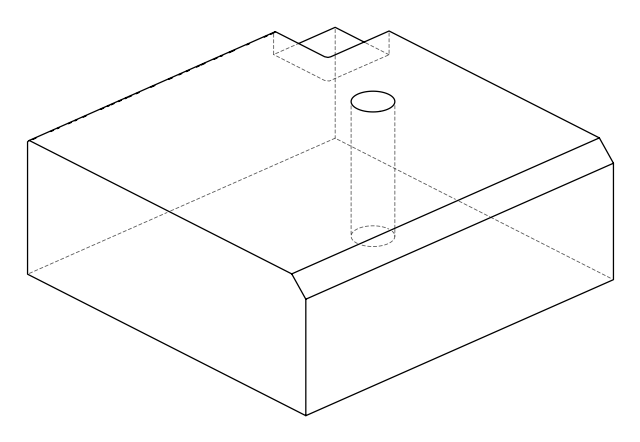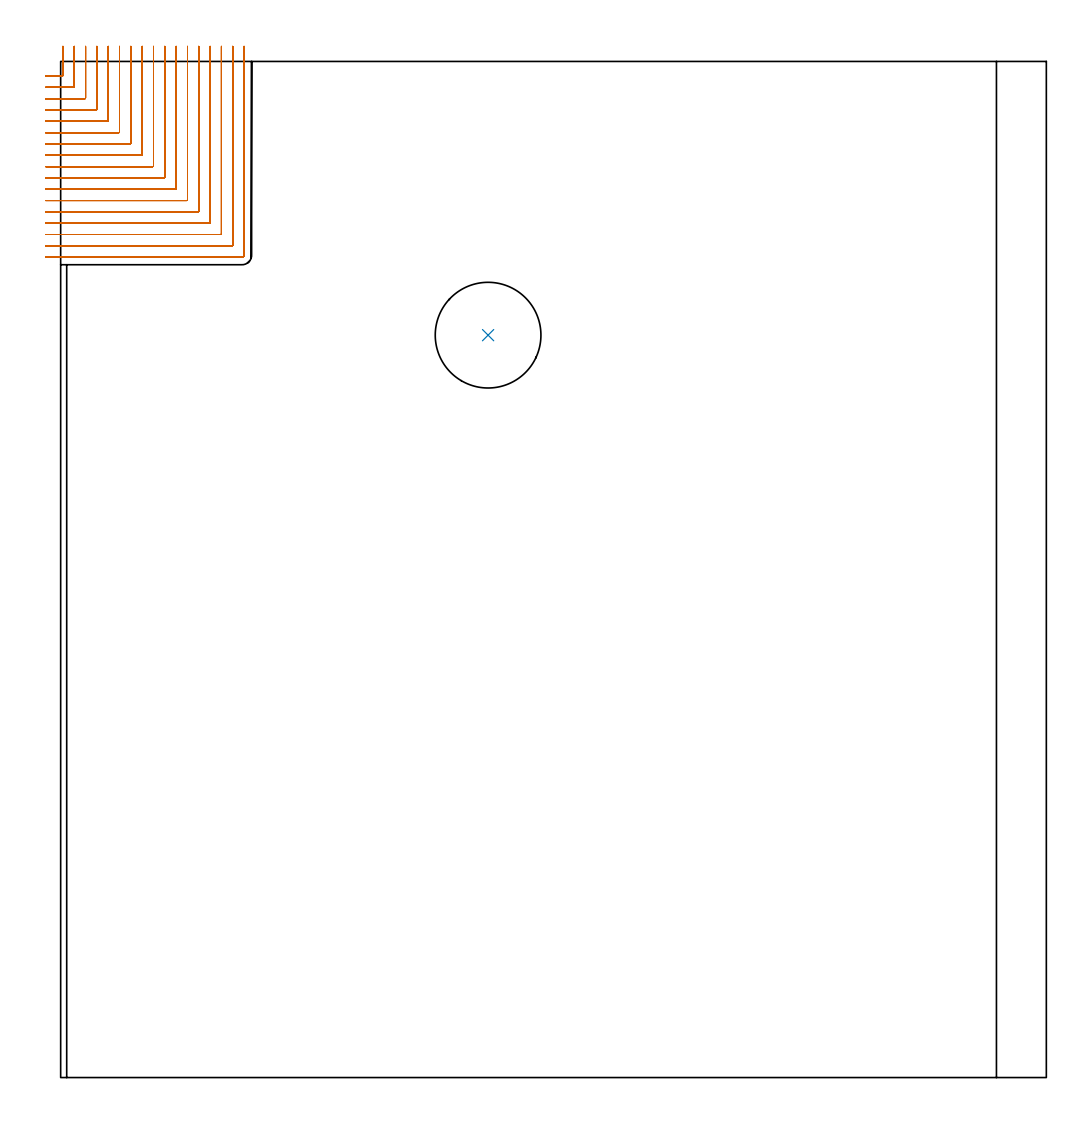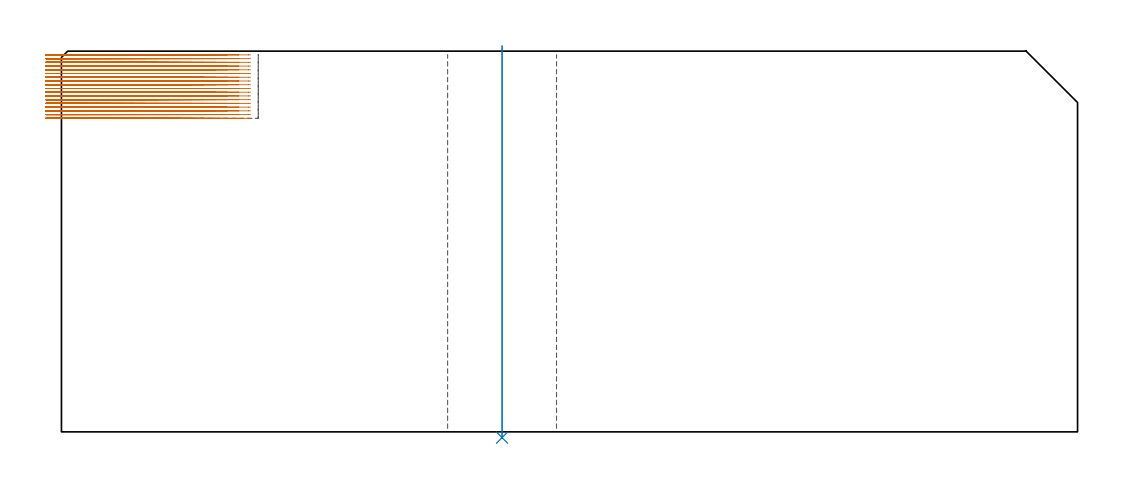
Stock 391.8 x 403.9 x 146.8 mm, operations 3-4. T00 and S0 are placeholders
(PLAN: 4 operations, 2 tool changes, 91.9 min)
(1 AREA_MILL | FG_CHAMFER_SURFACE | UGT0205_001 | 2.74 min | 937 mm3)
(2 AREA_MILL_1 | FG_CHAMFER_SURFACE_1 | UGT0205_001 | 26.03 min | 79172 mm3)
(3 MILL_CORNER_NOTCH_RECTANGULAR | CORNER_NOTCH_RECTANGULAR | NXT0201_008 | Follow Part, ap 1.5, ae 75% | 62.54 min | 158747 mm3)
(4 INDEXABLE_INSERT_DRILL_THROUGH_HOLE_FROM_SOLID | STEP1HOLE | NXT0302_036 | 0.61 min | 203291 mm3)
(TOOL UGT0205_001 | Chamfer Mill 20 x 3 x 45 deg. | D20 FL50 Z2)
(TOOL NXT0201_008 | ENDMILL 6mm [2P460-0600-NA 1630] | D6 FL26 Z6)
(TOOL NXT0302_036 | Index. Insert Drill 42mm [880-D4200L50-05] | D42 PA176 FL210 Z2)
(OP 3 MILL_CORNER_NOTCH_RECTANGULAR)
G17 G21 G94 G90
T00 M6
G54
G17 G0 G90 X-6. Y398.1 S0 M3
G43 Z156.8 H1
Z145.361
G94 G1 X-3. F250.
X0.605 F500.
G3 X0.9 Y398.395 R0.3
G1 Y406.9
Y409.9 F250.
G0 Z156.8
X-6. Y393.6
Z145.361
G1 X-3.
X5.105 F500.
G3 X5.4 Y393.895 R0.3
G1 Y406.9
Y409.9 F250.
G0 Z156.8
X-6. Y389.1
Z145.361
G1 X-3.
X9.604 F500.
G3 X9.9 Y389.396 R0.3
G1 Y406.9
Y409.9 F250.
G0 Z156.8
X-6. Y384.6
Z145.361
G1 X-3.
X14.104 F500.
G3 X14.4 Y384.896 R0.3
G1 Y406.9
Y409.9 F250.
G0 Z156.8
X-6. Y380.1
Z145.361
G1 X-3.
X18.604 F500.
G3 X18.9 Y380.396 R0.3
G1 Y406.9
Y409.9 F250.
G0 Z156.8
X-6. Y375.6
Z145.361
G1 X-3.
X23.104 F500.
G3 X23.4 Y375.896 R0.3
G1 Y406.9
Y409.9 F250.
G0 Z156.8
X-6. Y371.1
Z145.361
G1 X-3.
X27.604 F500.
G3 X27.9 Y371.396 R0.3
G1 Y406.9
Y409.9 F250.
G0 Z156.8
X-6. Y366.6
Z145.361
G1 X-3.
X32.104 F500.
G3 X32.4 Y366.896 R0.3
G1 Y406.9
Y409.9 F250.
G0 Z156.8
X-6. Y362.1
Z145.361
G1 X-3.
X36.603 F500.
G3 X36.9 Y362.397 R0.3
G1 Y406.9
Y409.9 F250.
G0 Z156.8
X-6. Y357.6
Z145.361
G1 X-3.
X41.103 F500.
G3 X41.4 Y357.897 R0.3
G1 Y406.9
Y409.9 F250.
G0 Z156.8
X-6. Y353.1
Z145.361
G1 X-3.
X45.603 F500.
G3 X45.9 Y353.397 R0.3
G1 Y406.9
Y409.9 F250.
G0 Z156.8
X-6. Y348.6
Z145.361
G1 X-3.
X50.103 F500.
G3 X50.4 Y348.897 R0.3
G1 Y406.9
Y409.9 F250.
G0 Z156.8
X-6. Y344.1
Z145.361
G1 X-3.
X54.603 F500.
G3 X54.9 Y344.397 R0.3
G1 Y406.9
Y409.9 F250.
G0 Z156.8
X-6. Y339.6
Z145.361
G1 X-3.
X59.103 F500.
G3 X59.4 Y339.897 R0.3
G1 Y406.9
Y409.9 F250.
G0 Z156.8
X-6. Y335.1
Z145.361
G1 X-3.
X63.603 F500.
G3 X63.9 Y335.397 R0.3
G1 Y406.9
Y409.9 F250.
G0 Z156.8
X-6. Y330.6
Z145.361
G1 X-3.
X68.103 F500.
G3 X68.4 Y330.897 R0.3
G1 Y406.9
Y409.9 F250.
G0 Z156.8
X-6. Y326.1
Z145.361
G1 X-3.
X72.1 F500.
G3 X72.9 Y326.9 R0.8
G1 Y406.9
Y409.9 F250.
G0 Z156.8
X-6. Y398.1
Z143.922
G1 X-3.
X0.605 F500.
G3 X0.9 Y398.395 R0.3
G1 Y406.9
Y409.9 F250.
G0 Z156.8
X-6. Y393.6
Z143.922
G1 X-3.
X5.105 F500.
G3 X5.4 Y393.895 R0.3
G1 Y406.9
Y409.9 F250.
G0 Z156.8
X-6. Y389.1
Z143.922
G1 X-3.
X9.604 F500.
G3 X9.9 Y389.396 R0.3
G1 Y406.9
Y409.9 F250.
G0 Z156.8
X-6. Y384.6
Z143.922
G1 X-3.
X14.104 F500.
G3 X14.4 Y384.896 R0.3
G1 Y406.9
Y409.9 F250.
G0 Z156.8
X-6. Y380.1
Z143.922
G1 X-3.
X18.604 F500.
G3 X18.9 Y380.396 R0.3
G1 Y406.9
Y409.9 F250.
G0 Z156.8
X-6. Y375.6
Z143.922
G1 X-3.
X23.104 F500.
G3 X23.4 Y375.896 R0.3
G1 Y406.9
Y409.9 F250.
G0 Z156.8
X-6. Y371.1
Z143.922
G1 X-3.
X27.604 F500.
G3 X27.9 Y371.396 R0.3
G1 Y406.9
Y409.9 F250.
G0 Z156.8
X-6. Y366.6
Z143.922
G1 X-3.
X32.104 F500.
G3 X32.4 Y366.896 R0.3
G1 Y406.9
Y409.9 F250.
G0 Z156.8
X-6. Y362.1
Z143.922
G1 X-3.
X36.603 F500.
G3 X36.9 Y362.397 R0.3
G1 Y406.9
Y409.9 F250.
G0 Z156.8
X-6. Y357.6
Z143.922
G1 X-3.
X41.103 F500.
G3 X41.4 Y357.897 R0.3
G1 Y406.9
Y409.9 F250.
G0 Z156.8
X-6. Y353.1
Z143.922
G1 X-3.
X45.603 F500.
G3 X45.9 Y353.397 R0.3
G1 Y406.9
Y409.9 F250.
G0 Z156.8
X-6. Y348.6
Z143.922
G1 X-3.
X50.103 F500.
G3 X50.4 Y348.897 R0.3
G1 Y406.9
Y409.9 F250.
G0 Z156.8
X-6. Y344.1
Z143.922
G1 X-3.
X54.603 F500.
G3 X54.9 Y344.397 R0.3
G1 Y406.9
Y409.9 F250.
G0 Z156.8
X-6. Y339.6
Z143.922
G1 X-3.
X59.103 F500.
G3 X59.4 Y339.897 R0.3
G1 Y406.9
Y409.9 F250.
G0 Z156.8
X-6. Y335.1
Z143.922
G1 X-3.
X63.603 F500.
G3 X63.9 Y335.397 R0.3
G1 Y406.9
Y409.9 F250.
G0 Z156.8
X-6. Y330.6
Z143.922
G1 X-3.
X68.103 F500.
G3 X68.4 Y330.897 R0.3
G1 Y406.9
Y409.9 F250.
G0 Z156.8
X-6. Y326.1
Z143.922
G1 X-3.
X72.1 F500.
G3 X72.9 Y326.9 R0.8
G1 Y406.9
Y409.9 F250.
G0 Z156.8
X-6. Y398.1
Z142.483
G1 X-3.
X0.605 F500.
G3 X0.9 Y398.395 R0.3
G1 Y406.9
Y409.9 F250.
G0 Z156.8
X-6. Y393.6
Z142.483
G1 X-3.
X5.105 F500.
G3 X5.4 Y393.895 R0.3
G1 Y406.9
Y409.9 F250.
G0 Z156.8
X-6. Y389.1
Z142.483
G1 X-3.
X9.604 F500.
G3 X9.9 Y389.396 R0.3
G1 Y406.9
Y409.9 F250.
G0 Z156.8
X-6. Y384.6
Z142.483
G1 X-3.
X14.104 F500.
G3 X14.4 Y384.896 R0.3
G1 Y406.9
Y409.9 F250.
G0 Z156.8
X-6. Y380.1
Z142.483
G1 X-3.
X18.604 F500.
G3 X18.9 Y380.396 R0.3
G1 Y406.9
Y409.9 F250.
G0 Z156.8
X-6. Y375.6
Z142.483
G1 X-3.
X23.104 F500.
G3 X23.4 Y375.896 R0.3
G1 Y406.9
Y409.9 F250.
G0 Z156.8
X-6. Y371.1
Z142.483
G1 X-3.
X27.604 F500.
G3 X27.9 Y371.396 R0.3
G1 Y406.9
Y409.9 F250.
G0 Z156.8
X-6. Y366.6
Z142.483
G1 X-3.
X32.104 F500.
G3 X32.4 Y366.896 R0.3
G1 Y406.9
Y409.9 F250.
G0 Z156.8
X-6. Y362.1
Z142.483
G1 X-3.
X36.603 F500.
G3 X36.9 Y362.397 R0.3
G1 Y406.9
Y409.9 F250.
G0 Z156.8
X-6. Y357.6
Z142.483
G1 X-3.
X41.103 F500.
G3 X41.4 Y357.897 R0.3
G1 Y406.9
Y409.9 F250.
G0 Z156.8
X-6. Y353.1
Z142.483
G1 X-3.
X45.603 F500.
G3 X45.9 Y353.397 R0.3
G1 Y406.9
Y409.9 F250.
G0 Z156.8
X-6. Y348.6
Z142.483
G1 X-3.
X50.103 F500.
G3 X50.4 Y348.897 R0.3
G1 Y406.9
Y409.9 F250.
G0 Z156.8
X-6. Y344.1
Z142.483
G1 X-3.
X54.603 F500.
G3 X54.9 Y344.397 R0.3
G1 Y406.9
Y409.9 F250.
G0 Z156.8
X-6. Y339.6
Z142.483
G1 X-3.
X59.103 F500.
G3 X59.4 Y339.897 R0.3
G1 Y406.9
Y409.9 F250.
G0 Z156.8
X-6. Y335.1
Z142.483
G1 X-3.
X63.603 F500.
G3 X63.9 Y335.397 R0.3
G1 Y406.9
Y409.9 F250.
G0 Z156.8
X-6. Y330.6
Z142.483
G1 X-3.
X68.103 F500.
G3 X68.4 Y330.897 R0.3
G1 Y406.9
Y409.9 F250.
G0 Z156.8
X-6. Y326.1
Z142.483
G1 X-3.
X72.1 F500.
G3 X72.9 Y326.9 R0.8
G1 Y406.9
Y409.9 F250.
G0 Z156.8
X-6. Y398.1
Z141.044
G1 X-3.
X0.605 F500.
G3 X0.9 Y398.395 R0.3
G1 Y406.9
Y409.9 F250.
G0 Z156.8
X-6. Y393.6
Z141.044
G1 X-3.
X5.105 F500.
G3 X5.4 Y393.895 R0.3
G1 Y406.9
Y409.9 F250.
G0 Z156.8
X-6. Y389.1
Z141.044
G1 X-3.
X9.604 F500.
G3 X9.9 Y389.396 R0.3
G1 Y406.9
Y409.9 F250.
G0 Z156.8
X-6. Y384.6
Z141.044
G1 X-3.
X14.104 F500.
G3 X14.4 Y384.896 R0.3
G1 Y406.9
Y409.9 F250.
G0 Z156.8
X-6. Y380.1
Z141.044
G1 X-3.
X18.604 F500.
G3 X18.9 Y380.396 R0.3
G1 Y406.9
Y409.9 F250.
G0 Z156.8
X-6. Y375.6
Z141.044
G1 X-3.
X23.104 F500.
G3 X23.4 Y375.896 R0.3
G1 Y406.9
Y409.9 F250.
G0 Z156.8
X-6. Y371.1
Z141.044
G1 X-3.
X27.604 F500.
G3 X27.9 Y371.396 R0.3
G1 Y406.9
Y409.9 F250.
G0 Z156.8
X-6. Y366.6
Z141.044
G1 X-3.
X32.104 F500.
G3 X32.4 Y366.896 R0.3
G1 Y406.9
Y409.9 F250.
G0 Z156.8
X-6. Y362.1
Z141.044
G1 X-3.
X36.603 F500.
G3 X36.9 Y362.397 R0.3
G1 Y406.9
Y409.9 F250.
G0 Z156.8
X-6. Y357.6
Z141.044
G1 X-3.
X41.103 F500.
G3 X41.4 Y357.897 R0.3
G1 Y406.9
Y409.9 F250.
G0 Z156.8
X-6. Y353.1
Z141.044
G1 X-3.
X45.603 F500.
G3 X45.9 Y353.397 R0.3
G1 Y406.9
Y409.9 F250.
G0 Z156.8
X-6. Y348.6
Z141.044
G1 X-3.
X50.103 F500.
G3 X50.4 Y348.897 R0.3
G1 Y406.9
Y409.9 F250.
G0 Z156.8
X-6. Y344.1
Z141.044
G1 X-3.
X54.603 F500.
G3 X54.9 Y344.397 R0.3
G1 Y406.9
Y409.9 F250.
G0 Z156.8
X-6. Y339.6
Z141.044
G1 X-3.
X59.103 F500.
G3 X59.4 Y339.897 R0.3
G1 Y406.9
Y409.9 F250.
G0 Z156.8
X-6. Y335.1
Z141.044
G1 X-3.
X63.603 F500.
G3 X63.9 Y335.397 R0.3
G1 Y406.9
Y409.9 F250.
G0 Z156.8
X-6. Y330.6
Z141.044
G1 X-3.
X68.103 F500.
G3 X68.4 Y330.897 R0.3
G1 Y406.9
Y409.9 F250.
G0 Z156.8
X-6. Y326.1
Z141.044
G1 X-3.
X72.1 F500.
G3 X72.9 Y326.9 R0.8
G1 Y406.9
Y409.9 F250.
G0 Z156.8
X-6. Y398.1
Z139.605
G1 X-3.
X0.605 F500.
G3 X0.9 Y398.395 R0.3
G1 Y406.9
Y409.9 F250.
G0 Z156.8
X-6. Y393.6
Z139.605
G1 X-3.
X5.105 F500.
G3 X5.4 Y393.895 R0.3
G1 Y406.9
Y409.9 F250.
G0 Z156.8
X-6. Y389.1
Z139.605
G1 X-3.
X9.604 F500.
G3 X9.9 Y389.396 R0.3
G1 Y406.9
Y409.9 F250.
G0 Z156.8
X-6. Y384.6
Z139.605
G1 X-3.
X14.104 F500.
G3 X14.4 Y384.896 R0.3
G1 Y406.9
Y409.9 F250.
G0 Z156.8
X-6. Y380.1
Z139.605
G1 X-3.
X18.604 F500.
G3 X18.9 Y380.396 R0.3
G1 Y406.9
Y409.9 F250.
G0 Z156.8
X-6. Y375.6
Z139.605
G1 X-3.
X23.104 F500.
G3 X23.4 Y375.896 R0.3
G1 Y406.9
Y409.9 F250.
G0 Z156.8
X-6. Y371.1
Z139.605
G1 X-3.
X27.604 F500.
G3 X27.9 Y371.396 R0.3
G1 Y406.9
Y409.9 F250.
G0 Z156.8
X-6. Y366.6
Z139.605
G1 X-3.
X32.104 F500.
G3 X32.4 Y366.896 R0.3
G1 Y406.9
Y409.9 F250.
G0 Z156.8
X-6. Y362.1
Z139.605
G1 X-3.
X36.603 F500.
G3 X36.9 Y362.397 R0.3
G1 Y406.9
Y409.9 F250.
G0 Z156.8
X-6. Y357.6
Z139.605
G1 X-3.
X41.103 F500.
G3 X41.4 Y357.897 R0.3
G1 Y406.9
Y409.9 F250.
G0 Z156.8
X-6. Y353.1
Z139.605
G1 X-3.
X45.603 F500.
G3 X45.9 Y353.397 R0.3
G1 Y406.9
Y409.9 F250.
G0 Z156.8
X-6. Y348.6
Z139.605
G1 X-3.
X50.103 F500.
G3 X50.4 Y348.897 R0.3
G1 Y406.9
Y409.9 F250.
G0 Z156.8
X-6. Y344.1
Z139.605
G1 X-3.
X54.603 F500.
G3 X54.9 Y344.397 R0.3
G1 Y406.9
Y409.9 F250.
G0 Z156.8
X-6. Y339.6
Z139.605
G1 X-3.
X59.103 F500.
G3 X59.4 Y339.897 R0.3
G1 Y406.9
Y409.9 F250.
G0 Z156.8
X-6. Y335.1
Z139.605
G1 X-3.
X63.603 F500.
G3 X63.9 Y335.397 R0.3
G1 Y406.9
Y409.9 F250.
G0 Z156.8
X-6. Y330.6
Z139.605
G1 X-3.
X68.103 F500.
G3 X68.4 Y330.897 R0.3
G1 Y406.9
Y409.9 F250.
G0 Z156.8
X-6. Y326.1
Z139.605
G1 X-3.
X72.1 F500.
G3 X72.9 Y326.9 R0.8
G1 Y406.9
Y409.9 F250.
G0 Z156.8
X-6. Y398.1
Z138.167
G1 X-3.
X0.605 F500.
G3 X0.9 Y398.395 R0.3
G1 Y406.9
Y409.9 F250.
G0 Z156.8
X-6. Y393.6
Z138.167
G1 X-3.
X5.105 F500.
G3 X5.4 Y393.895 R0.3
G1 Y406.9
Y409.9 F250.
G0 Z156.8
X-6. Y389.1
Z138.167
G1 X-3.
X9.604 F500.
G3 X9.9 Y389.396 R0.3
G1 Y406.9
Y409.9 F250.
G0 Z156.8
X-6. Y384.6
Z138.167
G1 X-3.
X14.104 F500.
G3 X14.4 Y384.896 R0.3
G1 Y406.9
Y409.9 F250.
G0 Z156.8
X-6. Y380.1
Z138.167
G1 X-3.
X18.604 F500.
G3 X18.9 Y380.396 R0.3
G1 Y406.9
Y409.9 F250.
G0 Z156.8
X-6. Y375.6
Z138.167
G1 X-3.
X23.104 F500.
G3 X23.4 Y375.896 R0.3
G1 Y406.9
Y409.9 F250.
G0 Z156.8
X-6. Y371.1
Z138.167
G1 X-3.
X27.604 F500.
G3 X27.9 Y371.396 R0.3
G1 Y406.9
Y409.9 F250.
G0 Z156.8
X-6. Y366.6
Z138.167
G1 X-3.
X32.104 F500.
G3 X32.4 Y366.896 R0.3
G1 Y406.9
Y409.9 F250.
G0 Z156.8
X-6. Y362.1
Z138.167
G1 X-3.
X36.603 F500.
G3 X36.9 Y362.397 R0.3
G1 Y406.9
Y409.9 F250.
G0 Z156.8
X-6. Y357.6
Z138.167
G1 X-3.
X41.103 F500.
G3 X41.4 Y357.897 R0.3
G1 Y406.9
Y409.9 F250.
G0 Z156.8
X-6. Y353.1
Z138.167
G1 X-3.
X45.603 F500.
G3 X45.9 Y353.397 R0.3
G1 Y406.9
Y409.9 F250.
G0 Z156.8
X-6. Y348.6
Z138.167
G1 X-3.
X50.103 F500.
G3 X50.4 Y348.897 R0.3
G1 Y406.9
Y409.9 F250.
G0 Z156.8
X-6. Y344.1
Z138.167
G1 X-3.
X54.603 F500.
G3 X54.9 Y344.397 R0.3
G1 Y406.9
Y409.9 F250.
G0 Z156.8
X-6. Y339.6
Z138.167
G1 X-3.
X59.103 F500.
G3 X59.4 Y339.897 R0.3
G1 Y406.9
Y409.9 F250.
G0 Z156.8
X-6. Y335.1
Z138.167
G1 X-3.
X63.603 F500.
G3 X63.9 Y335.397 R0.3
G1 Y406.9
Y409.9 F250.
G0 Z156.8
X-6. Y330.6
Z138.167
G1 X-3.
X68.103 F500.
G3 X68.4 Y330.897 R0.3
G1 Y406.9
Y409.9 F250.
G0 Z156.8
X-6. Y326.1
Z138.167
G1 X-3.
X72.1 F500.
G3 X72.9 Y326.9 R0.8
G1 Y406.9
Y409.9 F250.
G0 Z156.8
X-6. Y398.1
Z136.728
G1 X-3.
X0.605 F500.
G3 X0.9 Y398.395 R0.3
G1 Y406.9
Y409.9 F250.
G0 Z156.8
X-6. Y393.6
Z136.728
G1 X-3.
X5.105 F500.
G3 X5.4 Y393.895 R0.3
G1 Y406.9
Y409.9 F250.
G0 Z156.8
X-6. Y389.1
Z136.728
G1 X-3.
X9.604 F500.
G3 X9.9 Y389.396 R0.3
G1 Y406.9
Y409.9 F250.
G0 Z156.8
X-6. Y384.6
Z136.728
G1 X-3.
X14.104 F500.
G3 X14.4 Y384.896 R0.3
G1 Y406.9
Y409.9 F250.
G0 Z156.8
X-6. Y380.1
Z136.728
G1 X-3.
X18.604 F500.
G3 X18.9 Y380.396 R0.3
G1 Y406.9
Y409.9 F250.
G0 Z156.8
X-6. Y375.6
Z136.728
G1 X-3.
X23.104 F500.
G3 X23.4 Y375.896 R0.3
G1 Y406.9
Y409.9 F250.
G0 Z156.8
X-6. Y371.1
Z136.728
G1 X-3.
X27.604 F500.
G3 X27.9 Y371.396 R0.3
G1 Y406.9
Y409.9 F250.
G0 Z156.8
X-6. Y366.6
Z136.728
G1 X-3.
X32.104 F500.
G3 X32.4 Y366.896 R0.3
G1 Y406.9
Y409.9 F250.
G0 Z156.8
X-6. Y362.1
Z136.728
G1 X-3.
X36.603 F500.
G3 X36.9 Y362.397 R0.3
G1 Y406.9
Y409.9 F250.
G0 Z156.8
X-6. Y357.6
Z136.728
G1 X-3.
X41.103 F500.
G3 X41.4 Y357.897 R0.3
G1 Y406.9
Y409.9 F250.
G0 Z156.8
X-6. Y353.1
Z136.728
G1 X-3.
X45.603 F500.
G3 X45.9 Y353.397 R0.3
G1 Y406.9
Y409.9 F250.
G0 Z156.8
X-6. Y348.6
Z136.728
G1 X-3.
X50.103 F500.
G3 X50.4 Y348.897 R0.3
G1 Y406.9
Y409.9 F250.
G0 Z156.8
X-6. Y344.1
Z136.728
G1 X-3.
X54.603 F500.
G3 X54.9 Y344.397 R0.3
G1 Y406.9
Y409.9 F250.
G0 Z156.8
X-6. Y339.6
Z136.728
G1 X-3.
X59.103 F500.
G3 X59.4 Y339.897 R0.3
G1 Y406.9
Y409.9 F250.
G0 Z156.8
X-6. Y335.1
Z136.728
G1 X-3.
X63.603 F500.
G3 X63.9 Y335.397 R0.3
G1 Y406.9
Y409.9 F250.
G0 Z156.8
X-6. Y330.6
Z136.728
G1 X-3.
X68.103 F500.
G3 X68.4 Y330.897 R0.3
G1 Y406.9
Y409.9 F250.
G0 Z156.8
X-6. Y326.1
Z136.728
G1 X-3.
X72.1 F500.
G3 X72.9 Y326.9 R0.8
G1 Y406.9
Y409.9 F250.
G0 Z156.8
X-6. Y398.1
Z135.289
G1 X-3.
X0.605 F500.
G3 X0.9 Y398.395 R0.3
G1 Y406.9
Y409.9 F250.
G0 Z156.8
X-6. Y393.6
Z135.289
G1 X-3.
X5.105 F500.
G3 X5.4 Y393.895 R0.3
G1 Y406.9
Y409.9 F250.
G0 Z156.8
X-6. Y389.1
Z135.289
G1 X-3.
X9.604 F500.
G3 X9.9 Y389.396 R0.3
G1 Y406.9
Y409.9 F250.
G0 Z156.8
X-6. Y384.6
Z135.289
G1 X-3.
X14.104 F500.
G3 X14.4 Y384.896 R0.3
G1 Y406.9
Y409.9 F250.
G0 Z156.8
X-6. Y380.1
Z135.289
G1 X-3.
X18.604 F500.
G3 X18.9 Y380.396 R0.3
G1 Y406.9
Y409.9 F250.
G0 Z156.8
X-6. Y375.6
Z135.289
G1 X-3.
X23.104 F500.
G3 X23.4 Y375.896 R0.3
G1 Y406.9
Y409.9 F250.
G0 Z156.8
X-6. Y371.1
Z135.289
G1 X-3.
X27.604 F500.
G3 X27.9 Y371.396 R0.3
G1 Y406.9
Y409.9 F250.
G0 Z156.8
X-6. Y366.6
Z135.289
G1 X-3.
X32.104 F500.
G3 X32.4 Y366.896 R0.3
G1 Y406.9
Y409.9 F250.
G0 Z156.8
X-6. Y362.1
Z135.289
G1 X-3.
X36.603 F500.
G3 X36.9 Y362.397 R0.3
G1 Y406.9
Y409.9 F250.
G0 Z156.8
X-6. Y357.6
Z135.289
G1 X-3.
X41.103 F500.
G3 X41.4 Y357.897 R0.3
G1 Y406.9
Y409.9 F250.
G0 Z156.8
X-6. Y353.1
Z135.289
G1 X-3.
X45.603 F500.
G3 X45.9 Y353.397 R0.3
G1 Y406.9
Y409.9 F250.
G0 Z156.8
X-6. Y348.6
Z135.289
G1 X-3.
X50.103 F500.
G3 X50.4 Y348.897 R0.3
G1 Y406.9
Y409.9 F250.
G0 Z156.8
X-6. Y344.1
Z135.289
G1 X-3.
X54.603 F500.
G3 X54.9 Y344.397 R0.3
G1 Y406.9
Y409.9 F250.
G0 Z156.8
X-6. Y339.6
Z135.289
G1 X-3.
X59.103 F500.
G3 X59.4 Y339.897 R0.3
G1 Y406.9
Y409.9 F250.
G0 Z156.8
X-6. Y335.1
Z135.289
G1 X-3.
X63.603 F500.
G3 X63.9 Y335.397 R0.3
G1 Y406.9
Y409.9 F250.
G0 Z156.8
X-6. Y330.6
Z135.289
G1 X-3.
X68.103 F500.
G3 X68.4 Y330.897 R0.3
G1 Y406.9
Y409.9 F250.
G0 Z156.8
X-6. Y326.1
Z135.289
G1 X-3.
X72.1 F500.
G3 X72.9 Y326.9 R0.8
G1 Y406.9
Y409.9 F250.
G0 Z156.8
X-6. Y398.1
Z133.85
G1 X-3.
X0.605 F500.
G3 X0.9 Y398.395 R0.3
G1 Y406.9
Y409.9 F250.
G0 Z156.8
X-6. Y393.6
Z133.85
G1 X-3.
X5.105 F500.
G3 X5.4 Y393.895 R0.3
G1 Y406.9
Y409.9 F250.
G0 Z156.8
X-6. Y389.1
Z133.85
G1 X-3.
X9.604 F500.
G3 X9.9 Y389.396 R0.3
G1 Y406.9
Y409.9 F250.
G0 Z156.8
X-6. Y384.6
Z133.85
G1 X-3.
X14.104 F500.
G3 X14.4 Y384.896 R0.3
G1 Y406.9
Y409.9 F250.
G0 Z156.8
X-6. Y380.1
Z133.85
G1 X-3.
X18.604 F500.
G3 X18.9 Y380.396 R0.3
G1 Y406.9
Y409.9 F250.
G0 Z156.8
X-6. Y375.6
Z133.85
G1 X-3.
X23.104 F500.
G3 X23.4 Y375.896 R0.3
G1 Y406.9
Y409.9 F250.
G0 Z156.8
X-6. Y371.1
Z133.85
G1 X-3.
X27.604 F500.
G3 X27.9 Y371.396 R0.3
G1 Y406.9
Y409.9 F250.
G0 Z156.8
X-6. Y366.6
Z133.85
G1 X-3.
X32.104 F500.
G3 X32.4 Y366.896 R0.3
G1 Y406.9
Y409.9 F250.
G0 Z156.8
X-6. Y362.1
Z133.85
G1 X-3.
X36.603 F500.
G3 X36.9 Y362.397 R0.3
G1 Y406.9
Y409.9 F250.
G0 Z156.8
X-6. Y357.6
Z133.85
G1 X-3.
X41.103 F500.
G3 X41.4 Y357.897 R0.3
G1 Y406.9
Y409.9 F250.
G0 Z156.8
X-6. Y353.1
Z133.85
G1 X-3.
X45.603 F500.
G3 X45.9 Y353.397 R0.3
G1 Y406.9
Y409.9 F250.
G0 Z156.8
X-6. Y348.6
Z133.85
G1 X-3.
X50.103 F500.
G3 X50.4 Y348.897 R0.3
G1 Y406.9
Y409.9 F250.
G0 Z156.8
X-6. Y344.1
Z133.85
G1 X-3.
X54.603 F500.
G3 X54.9 Y344.397 R0.3
G1 Y406.9
Y409.9 F250.
G0 Z156.8
X-6. Y339.6
Z133.85
G1 X-3.
X59.103 F500.
G3 X59.4 Y339.897 R0.3
G1 Y406.9
Y409.9 F250.
G0 Z156.8
X-6. Y335.1
Z133.85
G1 X-3.
X63.603 F500.
G3 X63.9 Y335.397 R0.3
G1 Y406.9
Y409.9 F250.
G0 Z156.8
X-6. Y330.6
Z133.85
G1 X-3.
X68.103 F500.
G3 X68.4 Y330.897 R0.3
G1 Y406.9
Y409.9 F250.
G0 Z156.8
X-6. Y326.1
Z133.85
G1 X-3.
X72.1 F500.
G3 X72.9 Y326.9 R0.8
G1 Y406.9
Y409.9 F250.
G0 Z156.8
X-6. Y398.1
Z132.411
G1 X-3.
X0.605 F500.
G3 X0.9 Y398.395 R0.3
G1 Y406.9
Y409.9 F250.
G0 Z156.8
X-6. Y393.6
Z132.411
G1 X-3.
X5.105 F500.
G3 X5.4 Y393.895 R0.3
G1 Y406.9
Y409.9 F250.
G0 Z156.8
X-6. Y389.1
Z132.411
G1 X-3.
X9.604 F500.
G3 X9.9 Y389.396 R0.3
G1 Y406.9
Y409.9 F250.
G0 Z156.8
X-6. Y384.6
Z132.411
G1 X-3.
X14.104 F500.
G3 X14.4 Y384.896 R0.3
G1 Y406.9
Y409.9 F250.
G0 Z156.8
X-6. Y380.1
Z132.411
G1 X-3.
X18.604 F500.
G3 X18.9 Y380.396 R0.3
G1 Y406.9
Y409.9 F250.
G0 Z156.8
X-6. Y375.6
Z132.411
G1 X-3.
X23.104 F500.
G3 X23.4 Y375.896 R0.3
G1 Y406.9
Y409.9 F250.
G0 Z156.8
X-6. Y371.1
Z132.411
G1 X-3.
X27.604 F500.
G3 X27.9 Y371.396 R0.3
G1 Y406.9
Y409.9 F250.
G0 Z156.8
X-6. Y366.6
Z132.411
G1 X-3.
X32.104 F500.
G3 X32.4 Y366.896 R0.3
G1 Y406.9
Y409.9 F250.
G0 Z156.8
X-6. Y362.1
Z132.411
G1 X-3.
X36.603 F500.
G3 X36.9 Y362.397 R0.3
G1 Y406.9
Y409.9 F250.
G0 Z156.8
X-6. Y357.6
Z132.411
G1 X-3.
X41.103 F500.
G3 X41.4 Y357.897 R0.3
G1 Y406.9
Y409.9 F250.
G0 Z156.8
X-6. Y353.1
Z132.411
G1 X-3.
X45.603 F500.
G3 X45.9 Y353.397 R0.3
G1 Y406.9
Y409.9 F250.
G0 Z156.8
X-6. Y348.6
Z132.411
G1 X-3.
X50.103 F500.
G3 X50.4 Y348.897 R0.3
G1 Y406.9
Y409.9 F250.
G0 Z156.8
X-6. Y344.1
Z132.411
G1 X-3.
X54.603 F500.
G3 X54.9 Y344.397 R0.3
G1 Y406.9
Y409.9 F250.
G0 Z156.8
X-6. Y339.6
Z132.411
G1 X-3.
X59.103 F500.
G3 X59.4 Y339.897 R0.3
G1 Y406.9
Y409.9 F250.
G0 Z156.8
X-6. Y335.1
Z132.411
G1 X-3.
X63.603 F500.
G3 X63.9 Y335.397 R0.3
G1 Y406.9
Y409.9 F250.
G0 Z156.8
X-6. Y330.6
Z132.411
G1 X-3.
X68.103 F500.
G3 X68.4 Y330.897 R0.3
G1 Y406.9
Y409.9 F250.
G0 Z156.8
X-6. Y326.1
Z132.411
G1 X-3.
X72.1 F500.
G3 X72.9 Y326.9 R0.8
G1 Y406.9
Y409.9 F250.
G0 Z156.8
X-6. Y398.1
Z130.972
G1 X-3.
X0.605 F500.
G3 X0.9 Y398.395 R0.3
G1 Y406.9
Y409.9 F250.
G0 Z156.8
X-6. Y393.6
Z130.972
G1 X-3.
X5.105 F500.
G3 X5.4 Y393.895 R0.3
G1 Y406.9
Y409.9 F250.
G0 Z156.8
X-6. Y389.1
Z130.972
G1 X-3.
X9.604 F500.
G3 X9.9 Y389.396 R0.3
G1 Y406.9
Y409.9 F250.
G0 Z156.8
X-6. Y384.6
Z130.972
G1 X-3.
X14.104 F500.
G3 X14.4 Y384.896 R0.3
G1 Y406.9
Y409.9 F250.
G0 Z156.8
X-6. Y380.1
Z130.972
G1 X-3.
X18.604 F500.
G3 X18.9 Y380.396 R0.3
G1 Y406.9
Y409.9 F250.
G0 Z156.8
X-6. Y375.6
Z130.972
G1 X-3.
X23.104 F500.
G3 X23.4 Y375.896 R0.3
G1 Y406.9
Y409.9 F250.
G0 Z156.8
X-6. Y371.1
Z130.972
G1 X-3.
X27.604 F500.
G3 X27.9 Y371.396 R0.3
G1 Y406.9
Y409.9 F250.
G0 Z156.8
X-6. Y366.6
Z130.972
G1 X-3.
X32.104 F500.
G3 X32.4 Y366.896 R0.3
G1 Y406.9
Y409.9 F250.
G0 Z156.8
X-6. Y362.1
Z130.972
G1 X-3.
X36.603 F500.
G3 X36.9 Y362.397 R0.3
G1 Y406.9
Y409.9 F250.
G0 Z156.8
X-6. Y357.6
Z130.972
G1 X-3.
X41.103 F500.
G3 X41.4 Y357.897 R0.3
G1 Y406.9
Y409.9 F250.
G0 Z156.8
X-6. Y353.1
Z130.972
G1 X-3.
X45.603 F500.
G3 X45.9 Y353.397 R0.3
G1 Y406.9
Y409.9 F250.
G0 Z156.8
X-6. Y348.6
Z130.972
G1 X-3.
X50.103 F500.
G3 X50.4 Y348.897 R0.3
G1 Y406.9
Y409.9 F250.
G0 Z156.8
X-6. Y344.1
Z130.972
G1 X-3.
X54.603 F500.
G3 X54.9 Y344.397 R0.3
G1 Y406.9
Y409.9 F250.
G0 Z156.8
X-6. Y339.6
Z130.972
G1 X-3.
X59.103 F500.
G3 X59.4 Y339.897 R0.3
G1 Y406.9
Y409.9 F250.
G0 Z156.8
X-6. Y335.1
Z130.972
G1 X-3.
X63.603 F500.
G3 X63.9 Y335.397 R0.3
G1 Y406.9
Y409.9 F250.
G0 Z156.8
X-6. Y330.6
Z130.972
G1 X-3.
X68.103 F500.
G3 X68.4 Y330.897 R0.3
G1 Y406.9
Y409.9 F250.
G0 Z156.8
X-6. Y326.1
Z130.972
G1 X-3.
X72.1 F500.
G3 X72.9 Y326.9 R0.8
G1 Y406.9
Y409.9 F250.
G0 Z156.8
X-6. Y398.1
Z129.533
G1 X-3.
X0.605 F500.
G3 X0.9 Y398.395 R0.3
G1 Y406.9
Y409.9 F250.
G0 Z156.8
X-6. Y393.6
Z129.533
G1 X-3.
X5.105 F500.
G3 X5.4 Y393.895 R0.3
G1 Y406.9
Y409.9 F250.
G0 Z156.8
X-6. Y389.1
Z129.533
G1 X-3.
X9.604 F500.
G3 X9.9 Y389.396 R0.3
G1 Y406.9
Y409.9 F250.
G0 Z156.8
X-6. Y384.6
Z129.533
G1 X-3.
X14.104 F500.
G3 X14.4 Y384.896 R0.3
G1 Y406.9
Y409.9 F250.
G0 Z156.8
X-6. Y380.1
Z129.533
G1 X-3.
X18.604 F500.
G3 X18.9 Y380.396 R0.3
G1 Y406.9
Y409.9 F250.
G0 Z156.8
X-6. Y375.6
Z129.533
G1 X-3.
X23.104 F500.
G3 X23.4 Y375.896 R0.3
G1 Y406.9
Y409.9 F250.
G0 Z156.8
X-6. Y371.1
Z129.533
G1 X-3.
X27.604 F500.
G3 X27.9 Y371.396 R0.3
G1 Y406.9
Y409.9 F250.
G0 Z156.8
X-6. Y366.6
Z129.533
G1 X-3.
X32.104 F500.
G3 X32.4 Y366.896 R0.3
G1 Y406.9
Y409.9 F250.
G0 Z156.8
X-6. Y362.1
Z129.533
G1 X-3.
X36.603 F500.
G3 X36.9 Y362.397 R0.3
G1 Y406.9
Y409.9 F250.
G0 Z156.8
X-6. Y357.6
Z129.533
G1 X-3.
X41.103 F500.
G3 X41.4 Y357.897 R0.3
G1 Y406.9
Y409.9 F250.
G0 Z156.8
X-6. Y353.1
Z129.533
G1 X-3.
X45.603 F500.
G3 X45.9 Y353.397 R0.3
G1 Y406.9
Y409.9 F250.
G0 Z156.8
X-6. Y348.6
Z129.533
G1 X-3.
X50.103 F500.
G3 X50.4 Y348.897 R0.3
G1 Y406.9
Y409.9 F250.
G0 Z156.8
X-6. Y344.1
Z129.533
G1 X-3.
X54.603 F500.
G3 X54.9 Y344.397 R0.3
G1 Y406.9
Y409.9 F250.
G0 Z156.8
X-6. Y339.6
Z129.533
G1 X-3.
X59.103 F500.
G3 X59.4 Y339.897 R0.3
G1 Y406.9
Y409.9 F250.
G0 Z156.8
X-6. Y335.1
Z129.533
G1 X-3.
X63.603 F500.
G3 X63.9 Y335.397 R0.3
G1 Y406.9
Y409.9 F250.
G0 Z156.8
X-6. Y330.6
Z129.533
G1 X-3.
X68.103 F500.
G3 X68.4 Y330.897 R0.3
G1 Y406.9
Y409.9 F250.
G0 Z156.8
X-6. Y326.1
Z129.533
G1 X-3.
X72.1 F500.
G3 X72.9 Y326.9 R0.8
G1 Y406.9
Y409.9 F250.
G0 Z156.8
X-6. Y398.1
Z128.094
G1 X-3.
X0.605 F500.
G3 X0.9 Y398.395 R0.3
G1 Y406.9
Y409.9 F250.
G0 Z156.8
X-6. Y393.6
Z128.094
G1 X-3.
X5.105 F500.
G3 X5.4 Y393.895 R0.3
G1 Y406.9
Y409.9 F250.
G0 Z156.8
X-6. Y389.1
Z128.094
G1 X-3.
X9.604 F500.
G3 X9.9 Y389.396 R0.3
G1 Y406.9
Y409.9 F250.
G0 Z156.8
X-6. Y384.6
Z128.094
G1 X-3.
X14.104 F500.
G3 X14.4 Y384.896 R0.3
G1 Y406.9
Y409.9 F250.
G0 Z156.8
X-6. Y380.1
Z128.094
G1 X-3.
X18.604 F500.
G3 X18.9 Y380.396 R0.3
G1 Y406.9
Y409.9 F250.
G0 Z156.8
X-6. Y375.6
Z128.094
G1 X-3.
X23.104 F500.
G3 X23.4 Y375.896 R0.3
G1 Y406.9
Y409.9 F250.
G0 Z156.8
X-6. Y371.1
Z128.094
G1 X-3.
X27.604 F500.
G3 X27.9 Y371.396 R0.3
G1 Y406.9
Y409.9 F250.
G0 Z156.8
X-6. Y366.6
Z128.094
G1 X-3.
X32.104 F500.
G3 X32.4 Y366.896 R0.3
G1 Y406.9
Y409.9 F250.
G0 Z156.8
X-6. Y362.1
Z128.094
G1 X-3.
X36.603 F500.
G3 X36.9 Y362.397 R0.3
G1 Y406.9
Y409.9 F250.
G0 Z156.8
X-6. Y357.6
Z128.094
G1 X-3.
X41.103 F500.
G3 X41.4 Y357.897 R0.3
G1 Y406.9
Y409.9 F250.
G0 Z156.8
X-6. Y353.1
Z128.094
G1 X-3.
X45.603 F500.
G3 X45.9 Y353.397 R0.3
G1 Y406.9
Y409.9 F250.
G0 Z156.8
X-6. Y348.6
Z128.094
G1 X-3.
X50.103 F500.
G3 X50.4 Y348.897 R0.3
G1 Y406.9
Y409.9 F250.
G0 Z156.8
X-6. Y344.1
Z128.094
G1 X-3.
X54.603 F500.
G3 X54.9 Y344.397 R0.3
G1 Y406.9
Y409.9 F250.
G0 Z156.8
X-6. Y339.6
Z128.094
G1 X-3.
X59.103 F500.
G3 X59.4 Y339.897 R0.3
G1 Y406.9
Y409.9 F250.
G0 Z156.8
X-6. Y335.1
Z128.094
G1 X-3.
X63.603 F500.
G3 X63.9 Y335.397 R0.3
G1 Y406.9
Y409.9 F250.
G0 Z156.8
X-6. Y330.6
Z128.094
G1 X-3.
X68.103 F500.
G3 X68.4 Y330.897 R0.3
G1 Y406.9
Y409.9 F250.
G0 Z156.8
X-6. Y326.1
Z128.094
G1 X-3.
X72.1 F500.
G3 X72.9 Y326.9 R0.8
G1 Y406.9
Y409.9 F250.
G0 Z156.8
X-6. Y398.1
Z126.656
G1 X-3.
X0.605 F500.
G3 X0.9 Y398.395 R0.3
G1 Y406.9
Y409.9 F250.
G0 Z156.8
X-6. Y393.6
Z126.656
G1 X-3.
X5.105 F500.
G3 X5.4 Y393.895 R0.3
G1 Y406.9
Y409.9 F250.
G0 Z156.8
X-6. Y389.1
Z126.656
G1 X-3.
X9.604 F500.
G3 X9.9 Y389.396 R0.3
G1 Y406.9
Y409.9 F250.
G0 Z156.8
X-6. Y384.6
Z126.656
G1 X-3.
X14.104 F500.
G3 X14.4 Y384.896 R0.3
G1 Y406.9
Y409.9 F250.
G0 Z156.8
X-6. Y380.1
Z126.656
G1 X-3.
X18.604 F500.
G3 X18.9 Y380.396 R0.3
G1 Y406.9
Y409.9 F250.
G0 Z156.8
X-6. Y375.6
Z126.656
G1 X-3.
X23.104 F500.
G3 X23.4 Y375.896 R0.3
G1 Y406.9
Y409.9 F250.
G0 Z156.8
X-6. Y371.1
Z126.656
G1 X-3.
X27.604 F500.
G3 X27.9 Y371.396 R0.3
G1 Y406.9
Y409.9 F250.
G0 Z156.8
X-6. Y366.6
Z126.656
G1 X-3.
X32.104 F500.
G3 X32.4 Y366.896 R0.3
G1 Y406.9
Y409.9 F250.
G0 Z156.8
X-6. Y362.1
Z126.656
G1 X-3.
X36.603 F500.
G3 X36.9 Y362.397 R0.3
G1 Y406.9
Y409.9 F250.
G0 Z156.8
X-6. Y357.6
Z126.656
G1 X-3.
X41.103 F500.
G3 X41.4 Y357.897 R0.3
G1 Y406.9
Y409.9 F250.
G0 Z156.8
X-6. Y353.1
Z126.656
G1 X-3.
X45.603 F500.
G3 X45.9 Y353.397 R0.3
G1 Y406.9
Y409.9 F250.
G0 Z156.8
X-6. Y348.6
Z126.656
G1 X-3.
X50.103 F500.
G3 X50.4 Y348.897 R0.3
G1 Y406.9
Y409.9 F250.
G0 Z156.8
X-6. Y344.1
Z126.656
G1 X-3.
X54.603 F500.
G3 X54.9 Y344.397 R0.3
G1 Y406.9
Y409.9 F250.
G0 Z156.8
X-6. Y339.6
Z126.656
G1 X-3.
X59.103 F500.
G3 X59.4 Y339.897 R0.3
G1 Y406.9
Y409.9 F250.
G0 Z156.8
X-6. Y335.1
Z126.656
G1 X-3.
X63.603 F500.
G3 X63.9 Y335.397 R0.3
G1 Y406.9
Y409.9 F250.
G0 Z156.8
X-6. Y330.6
Z126.656
G1 X-3.
X68.103 F500.
G3 X68.4 Y330.897 R0.3
G1 Y406.9
Y409.9 F250.
G0 Z156.8
X-6. Y326.1
Z126.656
G1 X-3.
X72.1 F500.
G3 X72.9 Y326.9 R0.8
G1 Y406.9
Y409.9 F250.
G0 Z156.8
X-6. Y398.1
Z125.217
G1 X-3.
X0.605 F500.
G3 X0.9 Y398.395 R0.3
G1 Y406.9
Y409.9 F250.
G0 Z156.8
X-6. Y393.6
Z125.217
G1 X-3.
X5.105 F500.
G3 X5.4 Y393.895 R0.3
G1 Y406.9
Y409.9 F250.
G0 Z156.8
X-6. Y389.1
Z125.217
G1 X-3.
X9.604 F500.
G3 X9.9 Y389.396 R0.3
G1 Y406.9
Y409.9 F250.
G0 Z156.8
X-6. Y384.6
Z125.217
G1 X-3.
X14.104 F500.
G3 X14.4 Y384.896 R0.3
G1 Y406.9
Y409.9 F250.
G0 Z156.8
X-6. Y380.1
Z125.217
G1 X-3.
X18.604 F500.
G3 X18.9 Y380.396 R0.3
G1 Y406.9
Y409.9 F250.
G0 Z156.8
X-6. Y375.6
Z125.217
G1 X-3.
X23.104 F500.
G3 X23.4 Y375.896 R0.3
G1 Y406.9
Y409.9 F250.
G0 Z156.8
X-6. Y371.1
Z125.217
G1 X-3.
X27.604 F500.
G3 X27.9 Y371.396 R0.3
G1 Y406.9
Y409.9 F250.
G0 Z156.8
X-6. Y366.6
Z125.217
G1 X-3.
X32.104 F500.
G3 X32.4 Y366.896 R0.3
G1 Y406.9
Y409.9 F250.
G0 Z156.8
X-6. Y362.1
Z125.217
G1 X-3.
X36.603 F500.
G3 X36.9 Y362.397 R0.3
G1 Y406.9
Y409.9 F250.
G0 Z156.8
X-6. Y357.6
Z125.217
G1 X-3.
X41.103 F500.
G3 X41.4 Y357.897 R0.3
G1 Y406.9
Y409.9 F250.
G0 Z156.8
X-6. Y353.1
Z125.217
G1 X-3.
X45.603 F500.
G3 X45.9 Y353.397 R0.3
G1 Y406.9
Y409.9 F250.
G0 Z156.8
X-6. Y348.6
Z125.217
G1 X-3.
X50.103 F500.
G3 X50.4 Y348.897 R0.3
G1 Y406.9
Y409.9 F250.
G0 Z156.8
X-6. Y344.1
Z125.217
G1 X-3.
X54.603 F500.
G3 X54.9 Y344.397 R0.3
G1 Y406.9
Y409.9 F250.
G0 Z156.8
X-6. Y339.6
Z125.217
G1 X-3.
X59.103 F500.
G3 X59.4 Y339.897 R0.3
G1 Y406.9
Y409.9 F250.
G0 Z156.8
X-6. Y335.1
Z125.217
G1 X-3.
X63.603 F500.
G3 X63.9 Y335.397 R0.3
G1 Y406.9
Y409.9 F250.
G0 Z156.8
X-6. Y330.6
Z125.217
G1 X-3.
X68.103 F500.
G3 X68.4 Y330.897 R0.3
G1 Y406.9
Y409.9 F250.
G0 Z156.8
X-6. Y326.1
Z125.217
G1 X-3.
X72.1 F500.
G3 X72.9 Y326.9 R0.8
G1 Y406.9
Y409.9 F250.
G0 Z156.8
X-6. Y398.1
Z123.778
G1 X-3.
X0.605 F500.
G3 X0.9 Y398.395 R0.3
G1 Y406.9
Y409.9 F250.
G0 Z156.8
X-6. Y393.6
Z123.778
G1 X-3.
X5.105 F500.
G3 X5.4 Y393.895 R0.3
G1 Y406.9
Y409.9 F250.
G0 Z156.8
X-6. Y389.1
Z123.778
G1 X-3.
X9.604 F500.
G3 X9.9 Y389.396 R0.3
G1 Y406.9
Y409.9 F250.
G0 Z156.8
X-6. Y384.6
Z123.778
G1 X-3.
X14.104 F500.
G3 X14.4 Y384.896 R0.3
G1 Y406.9
Y409.9 F250.
G0 Z156.8
X-6. Y380.1
Z123.778
G1 X-3.
X18.604 F500.
G3 X18.9 Y380.396 R0.3
G1 Y406.9
Y409.9 F250.
G0 Z156.8
X-6. Y375.6
Z123.778
G1 X-3.
X23.104 F500.
G3 X23.4 Y375.896 R0.3
G1 Y406.9
Y409.9 F250.
G0 Z156.8
X-6. Y371.1
Z123.778
G1 X-3.
X27.604 F500.
G3 X27.9 Y371.396 R0.3
G1 Y406.9
Y409.9 F250.
G0 Z156.8
X-6. Y366.6
Z123.778
G1 X-3.
X32.104 F500.
G3 X32.4 Y366.896 R0.3
G1 Y406.9
Y409.9 F250.
G0 Z156.8
X-6. Y362.1
Z123.778
G1 X-3.
X36.603 F500.
G3 X36.9 Y362.397 R0.3
G1 Y406.9
Y409.9 F250.
G0 Z156.8
X-6. Y357.6
Z123.778
G1 X-3.
X41.103 F500.
G3 X41.4 Y357.897 R0.3
G1 Y406.9
Y409.9 F250.
G0 Z156.8
X-6. Y353.1
Z123.778
G1 X-3.
X45.603 F500.
G3 X45.9 Y353.397 R0.3
G1 Y406.9
Y409.9 F250.
G0 Z156.8
X-6. Y348.6
Z123.778
G1 X-3.
X50.103 F500.
G3 X50.4 Y348.897 R0.3
G1 Y406.9
Y409.9 F250.
G0 Z156.8
X-6. Y344.1
Z123.778
G1 X-3.
X54.603 F500.
G3 X54.9 Y344.397 R0.3
G1 Y406.9
Y409.9 F250.
G0 Z156.8
X-6. Y339.6
Z123.778
G1 X-3.
X59.103 F500.
G3 X59.4 Y339.897 R0.3
G1 Y406.9
Y409.9 F250.
G0 Z156.8
X-6. Y335.1
Z123.778
G1 X-3.
X63.603 F500.
G3 X63.9 Y335.397 R0.3
G1 Y406.9
Y409.9 F250.
G0 Z156.8
X-6. Y330.6
Z123.778
G1 X-3.
X68.103 F500.
G3 X68.4 Y330.897 R0.3
G1 Y406.9
Y409.9 F250.
G0 Z156.8
X-6. Y326.1
Z123.778
G1 X-3.
X72.1 F500.
G3 X72.9 Y326.9 R0.8
G1 Y406.9
Y409.9 F250.
G0 Z156.8
X-6. Y398.1
Z122.339
G1 X-3.
X0.605 F500.
G3 X0.9 Y398.395 R0.3
G1 Y406.9
Y409.9 F250.
G0 Z156.8
X-6. Y393.6
Z122.339
G1 X-3.
X5.105 F500.
G3 X5.4 Y393.895 R0.3
G1 Y406.9
Y409.9 F250.
G0 Z156.8
X-6. Y389.1
Z122.339
G1 X-3.
X9.604 F500.
G3 X9.9 Y389.396 R0.3
G1 Y406.9
Y409.9 F250.
G0 Z156.8
X-6. Y384.6
Z122.339
G1 X-3.
X14.104 F500.
G3 X14.4 Y384.896 R0.3
G1 Y406.9
Y409.9 F250.
G0 Z156.8
X-6. Y380.1
Z122.339
G1 X-3.
X18.604 F500.
G3 X18.9 Y380.396 R0.3
G1 Y406.9
Y409.9 F250.
G0 Z156.8
X-6. Y375.6
Z122.339
G1 X-3.
X23.104 F500.
G3 X23.4 Y375.896 R0.3
G1 Y406.9
Y409.9 F250.
G0 Z156.8
X-6. Y371.1
Z122.339
G1 X-3.
X27.604 F500.
G3 X27.9 Y371.396 R0.3
G1 Y406.9
Y409.9 F250.
G0 Z156.8
X-6. Y366.6
Z122.339
G1 X-3.
X32.104 F500.
G3 X32.4 Y366.896 R0.3
G1 Y406.9
Y409.9 F250.
G0 Z156.8
X-6. Y362.1
Z122.339
G1 X-3.
X36.603 F500.
G3 X36.9 Y362.397 R0.3
G1 Y406.9
Y409.9 F250.
G0 Z156.8
X-6. Y357.6
Z122.339
G1 X-3.
X41.103 F500.
G3 X41.4 Y357.897 R0.3
G1 Y406.9
Y409.9 F250.
G0 Z156.8
X-6. Y353.1
Z122.339
G1 X-3.
X45.603 F500.
G3 X45.9 Y353.397 R0.3
G1 Y406.9
Y409.9 F250.
G0 Z156.8
X-6. Y348.6
Z122.339
G1 X-3.
X50.103 F500.
G3 X50.4 Y348.897 R0.3
G1 Y406.9
Y409.9 F250.
G0 Z156.8
X-6. Y344.1
Z122.339
G1 X-3.
X54.603 F500.
G3 X54.9 Y344.397 R0.3
G1 Y406.9
Y409.9 F250.
G0 Z156.8
X-6. Y339.6
Z122.339
G1 X-3.
X59.103 F500.
G3 X59.4 Y339.897 R0.3
G1 Y406.9
Y409.9 F250.
G0 Z156.8
X-6. Y335.1
Z122.339
G1 X-3.
X63.603 F500.
G3 X63.9 Y335.397 R0.3
G1 Y406.9
Y409.9 F250.
G0 Z156.8
X-6. Y330.6
Z122.339
G1 X-3.
X68.103 F500.
G3 X68.4 Y330.897 R0.3
G1 Y406.9
Y409.9 F250.
G0 Z156.8
X-6. Y326.1
Z122.339
G1 X-3.
X72.1 F500.
G3 X72.9 Y326.9 R0.8
G1 Y406.9
Y409.9 F250.
G0 Z156.8
X-6. Y398.1
Z120.9
G1 X-3.
X0.605 F500.
G3 X0.9 Y398.395 R0.3
G1 Y406.9
Y409.9 F250.
G0 Z156.8
X-6. Y393.6
Z120.9
G1 X-3.
X5.105 F500.
G3 X5.4 Y393.895 R0.3
G1 Y406.9
Y409.9 F250.
G0 Z156.8
X-6. Y389.1
Z120.9
G1 X-3.
X9.604 F500.
G3 X9.9 Y389.396 R0.3
G1 Y406.9
Y409.9 F250.
G0 Z156.8
X-6. Y384.6
Z120.9
G1 X-3.
X14.104 F500.
G3 X14.4 Y384.896 R0.3
G1 Y406.9
Y409.9 F250.
G0 Z156.8
X-6. Y380.1
Z120.9
G1 X-3.
X18.604 F500.
G3 X18.9 Y380.396 R0.3
G1 Y406.9
Y409.9 F250.
G0 Z156.8
X-6. Y375.6
Z120.9
G1 X-3.
X23.104 F500.
G3 X23.4 Y375.896 R0.3
G1 Y406.9
Y409.9 F250.
G0 Z156.8
X-6. Y371.1
Z120.9
G1 X-3.
X27.604 F500.
G3 X27.9 Y371.396 R0.3
G1 Y406.9
Y409.9 F250.
G0 Z156.8
X-6. Y366.6
Z120.9
G1 X-3.
X32.104 F500.
G3 X32.4 Y366.896 R0.3
G1 Y406.9
Y409.9 F250.
G0 Z156.8
X-6. Y362.1
Z120.9
G1 X-3.
X36.603 F500.
G3 X36.9 Y362.397 R0.3
G1 Y406.9
Y409.9 F250.
G0 Z156.8
X-6. Y357.6
Z120.9
G1 X-3.
X41.103 F500.
G3 X41.4 Y357.897 R0.3
G1 Y406.9
Y409.9 F250.
G0 Z156.8
X-6. Y353.1
Z120.9
G1 X-3.
X45.603 F500.
G3 X45.9 Y353.397 R0.3
G1 Y406.9
Y409.9 F250.
G0 Z156.8
X-6. Y348.6
Z120.9
G1 X-3.
X50.103 F500.
G3 X50.4 Y348.897 R0.3
G1 Y406.9
Y409.9 F250.
G0 Z156.8
X-6. Y344.1
Z120.9
G1 X-3.
X54.603 F500.
G3 X54.9 Y344.397 R0.3
G1 Y406.9
Y409.9 F250.
G0 Z156.8
X-6. Y339.6
Z120.9
G1 X-3.
X59.103 F500.
G3 X59.4 Y339.897 R0.3
G1 Y406.9
Y409.9 F250.
G0 Z156.8
X-6. Y335.1
Z120.9
G1 X-3.
X63.603 F500.
G3 X63.9 Y335.397 R0.3
G1 Y406.9
Y409.9 F250.
G0 Z156.8
X-6. Y330.6
Z120.9
G1 X-3.
X68.103 F500.
G3 X68.4 Y330.897 R0.3
G1 Y406.9
Y409.9 F250.
G0 Z156.8
X-6. Y326.1
Z120.9
G1 X-3.
X72.1 F500.
G3 X72.9 Y326.9 R0.8
G1 Y406.9
Y409.9 F250.
G0 Z156.8
M5
M2
(OP 4 INDEXABLE_INSERT_DRILL_THROUGH_HOLE_FROM_SOLID)
G17 G21 G94 G90
T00 M6
G54
G17 G0 G90 X169.9 Y295.1 S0 M3
G43 Z156.8 H1
G94 G81 G98 Z-2.233 F250. R148.8
G80
M5
M2
